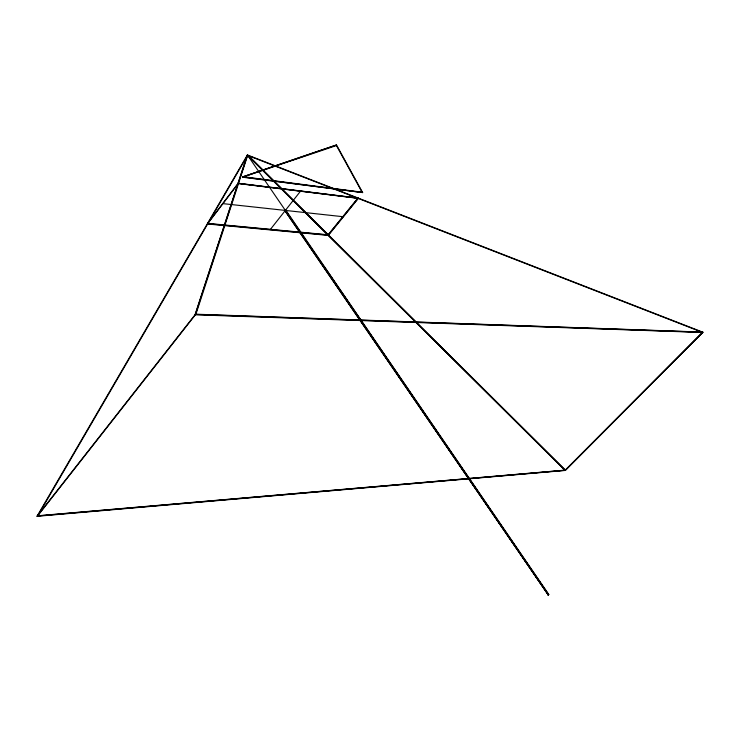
<?xml version="1.0" encoding="UTF-8"?>
<svg xmlns="http://www.w3.org/2000/svg" width="740" height="740" viewBox="0 0 740 740"><rect width="100%" height="100%" fill="white"/><g stroke="black" fill="none" stroke-linecap="round" stroke-linejoin="round"><path stroke-width="1.11" d="M195.092 314.611L247.086 155.603M37 516.298L195.314 314.417L247.41 154.965L703 332.251L565.332 470.437L37 516.298L247.41 154.965L565.332 470.437M238.576 183.289L247.733 155.178M207.82 223.684L247.549 155.419L327.802 235.043M284.891 210.66L285.816 210.188L548.803 594.451L548.275 594.951L284.891 210.66L548.275 594.951M270.257 229.594L300.68 190.966M285.4 210.715L285.816 210.188M547.804 595.043L548.803 594.451M242.572 176.943L336.506 144.957L242.572 176.943L362.656 192.567L242.757 177.221M702.316 332.075L195.934 314.204L238.53 183.428L358.327 198.218M195.314 314.417L703 332.251M222.675 203.602L343.055 216.709M357.966 198.329L248.779 155.844L328.347 234.821M325.064 268.111L548.543 594.701M285.307 210.132L548.331 594.535M247.41 154.965L285.353 210.419M324.814 268.093L548.303 594.747M336.506 144.957L362.656 192.567M207.635 223.998L37.823 515.771L564.777 470.168L328.153 235.385L207.635 223.998M238.178 183.243L207.422 223.637L328.144 235.07L358.179 198.07L238.178 183.243M238.234 183.557L207.903 223.397L328.107 234.802L357.744 198.302L238.234 183.557M195.416 314.778L37.611 515.974L565.36 470.242L702.602 332.482L195.416 314.778M358.308 198.468L328.597 235.061L565.332 470.02L702.445 332.371L358.308 198.468M336.441 145.549L243.756 176.786L362.045 192.197L336.441 145.549"/></g></svg>
